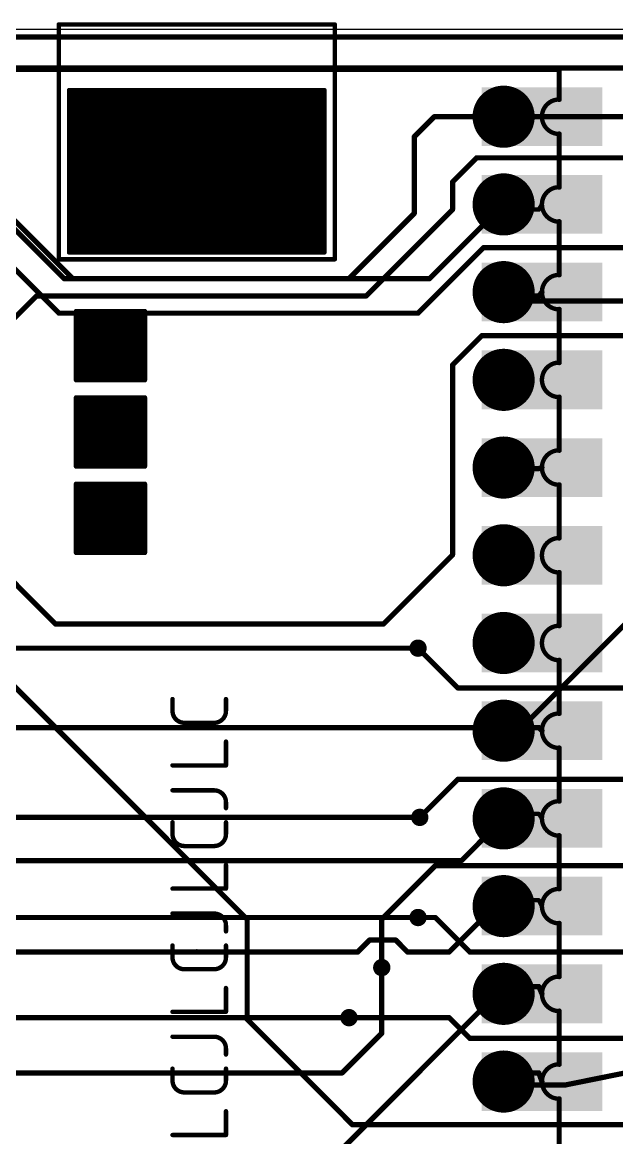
# Model space of a CAD drawing. Extents: x -3 to 125, y 0 to 62.
# Drawn here: x 16.54 to 33.76, y 30.12 to 62.42 of the extents above; entities that cross this region are included whole.
import ezdxf

# ---------------------------------------------------------------- set-up
doc = ezdxf.new("R2010")
doc.units = 0
for name, color, linetype in [('1', 12, 'CONTINUOUS'), ('16', 132, 'CONTINUOUS'), ('17', 122, 'CONTINUOUS'), ('18', 122, 'CONTINUOUS'), ('20', 31, 'CONTINUOUS'), ('21', 251, 'CONTINUOUS'), ('23', 53, 'CONTINUOUS'), ('25', 251, 'CONTINUOUS'), ('41', 12, 'CONTINUOUS')]:
    doc.layers.add(name, color=color, linetype=linetype)

# ---------------------------------------------------------------- blocks, each defined once
blk = doc.blocks.new('ROUNDP')
at = {"const_width": 0.5}
blk.add_lwpolyline([(0, -0.25, 1), (0, 0.25, 1), (0, -0.25)], format="xyb", dxfattribs=at)
blk = doc.blocks.new('RECT')
blk.add_solid([(-0.5, -0.5), (0.5, -0.5), (-0.5, 0.5), (0.5, 0.5)])
blk = doc.blocks.new('ROUNDV')
at = {"const_width": 0.5}
blk.add_lwpolyline([(0, -0.25, 1), (0, 0.25, 1), (0, -0.25)], format="xyb", dxfattribs=at)

msp = doc.modelspace()

# ---------------------------------------------------------------- linework, layer by layer
at = {"layer": '1'}
for points, const_width in [([(124, 62), (0, 62)], 0.1524), ([(27.8912, 59.1088), (28.4724, 59.69)], 0.1524), ([(28.4724, 59.69), (30.48, 59.69)], 0.1524), ([(30.48, 59.69), (31.59, 59.69)], 0.1524), ([(27.8912, 56.8912), (27.8912, 59.1088)], 0.1524), ([(14.3632, 58.3868), (17.75, 55)], 0.1524), ([(29.7, 58.5), (29, 57.8)], 0.1524), ([(74.5, 58.5), (29.7, 58.5)], 0.1524), ([(29, 57.8), (29, 57)], 0.1524), ([(30.5, 57), (30.48, 57.15)], 0.127), ([(31.5, 57), (31.59, 57.15)], 0.127), ([(26, 55), (27.8912, 56.8912)], 0.1524), ([(29, 57), (26.5, 54.5)], 0.1524), ([(30.5, 57), (31.5, 57)], 0.127), ([(17.75, 55), (26, 55)], 0.1524), ([(30.5, 54.5), (30.48, 54.61)], 0.1524), ([(31.5, 54.5), (31.59, 54.61)], 0.1524), ([(16.95, 54.5), (14.95, 52.5)], 0.1524), ([(26.5, 54.5), (16.95, 54.5)], 0.1524), ([(31.5, 54.5), (30.5, 54.5)], 0.1524), ([(29.85, 53.35), (29, 52.5)], 0.1524), ([(60.4, 53.35), (29.85, 53.35)], 0.1524), ([(29, 52.5), (29, 47)], 0.1524), ([(17.5, 45), (13, 49.5)], 0.1524), ([(30.5, 49.5), (30.48, 49.53)], 0.1524), ([(31.5, 49.5), (30.5, 49.5)], 0.1524), ([(31.5, 49.5), (31.59, 49.53)], 0.1524), ([(29, 47), (27, 45)], 0.1524), ([(23.05, 36.45), (13, 46.5)], 0.1524), ([(27, 45), (17.5, 45)], 0.1524), ([(29.15, 43.15), (28, 44.3)], 0.1524), ([(36.85, 43.15), (29.15, 43.15)], 0.1524), ([(30.5, 42), (30.48, 41.91)], 0.1524), ([(31.5, 42), (30.5, 42)], 0.1524), ([(31.5, 42), (31.59, 41.91)], 0.1524), ([(29.15, 40.5), (28.05, 39.4)], 0.1524), ([(34.25, 40.5), (29.15, 40.5)], 0.1524), ([(30.5, 39.5), (30.48, 39.37)], 0.127), ([(30.5, 39.5), (31.5, 39.5)], 0.127), ([(31.5, 39.5), (31.59, 39.37)], 0.127), ([(28.5, 38), (26.95, 36.45)], 0.1524), ([(112.65, 38), (28.5, 38)], 0.1524), ([(30.5, 37), (30.48, 36.83)], 0.127), ([(30.5, 37), (31.5, 37)], 0.127), ([(31.5, 37), (31.59, 36.83)], 0.127), ([(23.05, 33.55), (23.05, 36.45)], 0.1524), ([(26.95, 36.45), (26.95, 35.05)], 0.1524), ([(28.5, 36.5), (28, 36.5)], 0.1524), ([(29.5, 35.5), (28.5, 36.5)], 0.1524), ([(34.5, 35.5), (29.5, 35.5)], 0.1524), ([(30.5, 34.5), (30.48, 34.29)], 0.1524), ([(31.5, 34.5), (30.5, 34.5)], 0.1524), ([(31.5, 34.5), (31.59, 34.29)], 0.1524), ([(26.1, 30.5), (23.05, 33.55)], 0.1524), ([(28.9, 33.6), (26, 33.6)], 0.1524), ([(29.5, 33), (28.9, 33.6)], 0.1524), ([(35, 33), (29.5, 33)], 0.1524), ([(30.5, 32), (30.48, 31.75)], 0.1524), ([(30.5, 32), (31.5, 32)], 0.1524), ([(31.5, 32), (31.59, 31.75)], 0.1524), ([(34.5, 30.5), (26.1, 30.5)], 0.1524)]:
    msp.add_lwpolyline(points, dxfattribs=dict(at, const_width=const_width))
for points, const_width in [([(28.4724, 59.7281, 1), (28.4724, 59.6519)], 0.0762), ([(28.4994, 59.6631, 1), (28.4455, 59.7169)], 0.0762), ([(30.48, 59.7281, 1), (30.48, 59.6519)], 0.0762), ([(30.48, 59.6519, 1), (30.48, 59.7281)], 0.0762), ([(31.59, 59.6519, 1), (31.59, 59.7281)], 0.0762), ([(27.9293, 59.1088, 1), (27.8531, 59.1088)], 0.0762), ([(27.8643, 59.1357, 1), (27.9182, 59.0818)], 0.0762), ([(29.7, 58.5381, 1), (29.7, 58.4619)], 0.0762), ([(29.7269, 58.4731, 1), (29.6731, 58.5269)], 0.0762), ([(29.0381, 57.8, 1), (28.9619, 57.8)], 0.0762), ([(28.9731, 57.8269, 1), (29.0269, 57.7731)], 0.0762), ([(30.5115, 57.1542, 1), (30.4485, 57.1458)], 0.0635), ([(31.6172, 57.1337, 1), (31.5628, 57.1663)], 0.0635), ([(27.8531, 56.8912, 1), (27.9293, 56.8912)], 0.0762), ([(27.9182, 56.8643, 1), (27.8643, 56.9182)], 0.0762), ([(28.9619, 57, 1), (29.0381, 57)], 0.0762), ([(29.0269, 56.9731, 1), (28.9731, 57.0269)], 0.0762), ([(30.5, 57.0318, 1), (30.5, 56.9682)], 0.0635), ([(30.4685, 56.9958, 1), (30.5315, 57.0042)], 0.0635), ([(31.4728, 57.0163, 1), (31.5272, 56.9837)], 0.0635), ([(31.5, 56.9682, 1), (31.5, 57.0318)], 0.0635), ([(17.75, 55.0381, 1), (17.75, 54.9619)], 0.0762), ([(17.7231, 54.9731, 1), (17.7769, 55.0269)], 0.0762), ([(25.9731, 55.0269, 1), (26.0269, 54.9731)], 0.0762), ([(26, 54.9619, 1), (26, 55.0381)], 0.0762), ([(30.5175, 54.6168, 1), (30.4425, 54.6032)], 0.0762), ([(31.6195, 54.5859, 1), (31.5605, 54.6341)], 0.0762), ([(16.95, 54.5381, 1), (16.95, 54.4619)], 0.0762), ([(16.9769, 54.4731, 1), (16.9231, 54.5269)], 0.0762), ([(26.4731, 54.5269, 1), (26.5269, 54.4731)], 0.0762), ([(26.5, 54.4619, 1), (26.5, 54.5381)], 0.0762), ([(30.5, 54.5381, 1), (30.5, 54.4619)], 0.0762), ([(30.4625, 54.4932, 1), (30.5375, 54.5068)], 0.0762), ([(31.4705, 54.5241, 1), (31.5295, 54.4759)], 0.0762), ([(31.5, 54.4619, 1), (31.5, 54.5381)], 0.0762), ([(29.85, 53.3881, 1), (29.85, 53.3119)], 0.0762), ([(29.8769, 53.3231, 1), (29.8231, 53.3769)], 0.0762), ([(29.0381, 52.5, 1), (28.9619, 52.5)], 0.0762), ([(28.9731, 52.5269, 1), (29.0269, 52.4731)], 0.0762), ([(30.5117, 49.5511, 1), (30.4483, 49.5089)], 0.0762), ([(30.5, 49.5381, 1), (30.5, 49.4619)], 0.0762), ([(30.4683, 49.4789, 1), (30.5317, 49.5211)], 0.0762), ([(31.488, 49.5361, 1), (31.512, 49.4639)], 0.0762), ([(31.5, 49.4619, 1), (31.5, 49.5381)], 0.0762), ([(31.602, 49.4939, 1), (31.578, 49.5661)], 0.0762), ([(28.9619, 47, 1), (29.0381, 47)], 0.0762), ([(29.0269, 46.9731, 1), (28.9731, 47.0269)], 0.0762), ([(17.5, 45.0381, 1), (17.5, 44.9619)], 0.0762), ([(17.4731, 44.9731, 1), (17.5269, 45.0269)], 0.0762), ([(26.9731, 45.0269, 1), (27.0269, 44.9731)], 0.0762), ([(27, 44.9619, 1), (27, 45.0381)], 0.0762), ([(28.0269, 44.3269, 1), (27.9731, 44.2731)], 0.0762), ([(29.15, 43.1881, 1), (29.15, 43.1119)], 0.0762), ([(29.1231, 43.1231, 1), (29.1769, 43.1769)], 0.0762), ([(30.5, 42.0381, 1), (30.5, 41.9619)], 0.0762), ([(30.5372, 41.9917, 1), (30.4628, 42.0083)], 0.0762), ([(31.5269, 42.0269, 1), (31.4731, 41.9731)], 0.0762), ([(31.5, 41.9619, 1), (31.5, 42.0381)], 0.0762), ([(30.4428, 41.9183, 1), (30.5172, 41.9017)], 0.0762), ([(31.5631, 41.8831, 1), (31.6169, 41.9369)], 0.0762), ([(29.15, 40.5381, 1), (29.15, 40.4619)], 0.0762), ([(29.1769, 40.4731, 1), (29.1231, 40.5269)], 0.0762), ([(28.0231, 39.4269, 1), (28.0769, 39.3731)], 0.0762), ([(30.4486, 39.3748, 1), (30.5114, 39.3652)], 0.0635), ([(30.5, 39.5318, 1), (30.5, 39.4682)], 0.0635), ([(30.5314, 39.4952, 1), (30.4686, 39.5048)], 0.0635), ([(31.5261, 39.5181, 1), (31.4739, 39.4819)], 0.0635), ([(31.5, 39.4682, 1), (31.5, 39.5318)], 0.0635), ([(31.5639, 39.3519, 1), (31.6161, 39.3881)], 0.0635), ([(28.5, 38.0381, 1), (28.5, 37.9619)], 0.0762), ([(28.5269, 37.9731, 1), (28.4731, 38.0269)], 0.0762), ([(30.4485, 36.8337, 1), (30.5115, 36.8263)], 0.0635), ([(30.5, 37.0318, 1), (30.5, 36.9682)], 0.0635), ([(30.5315, 36.9963, 1), (30.4685, 37.0037)], 0.0635), ([(31.5281, 37.0149, 1), (31.4719, 36.9851)], 0.0635), ([(31.5, 36.9682, 1), (31.5, 37.0318)], 0.0635), ([(31.5619, 36.8151, 1), (31.6181, 36.8449)], 0.0635), ([(23.0881, 36.45, 1), (23.0119, 36.45)], 0.0762), ([(23.0231, 36.4231, 1), (23.0769, 36.4769)], 0.0762), ([(26.9881, 36.45, 1), (26.9119, 36.45)], 0.0762), ([(26.9231, 36.4769, 1), (26.9769, 36.4231)], 0.0762), ([(28, 36.5381, 1), (28, 36.4619)], 0.0762), ([(28.5269, 36.5269, 1), (28.4731, 36.4731)], 0.0762), ([(28.5, 36.4619, 1), (28.5, 36.5381)], 0.0762), ([(29.5, 35.5381, 1), (29.5, 35.4619)], 0.0762), ([(29.4731, 35.4731, 1), (29.5269, 35.5269)], 0.0762), ([(26.9119, 35.05, 1), (26.9881, 35.05)], 0.0762), ([(30.5, 34.5381, 1), (30.5, 34.4619)], 0.0762), ([(30.5379, 34.4964, 1), (30.4621, 34.5036)], 0.0762), ([(31.535, 34.515, 1), (31.465, 34.485)], 0.0762), ([(31.5, 34.4619, 1), (31.5, 34.5381)], 0.0762), ([(30.4421, 34.2936, 1), (30.5179, 34.2864)], 0.0762), ([(31.555, 34.275, 1), (31.625, 34.305)], 0.0762), ([(23.0769, 33.5769, 1), (23.0231, 33.5231)], 0.0762), ([(26, 33.6381, 1), (26, 33.5619)], 0.0762), ([(28.9269, 33.6269, 1), (28.8731, 33.5731)], 0.0762), ([(28.9, 33.5619, 1), (28.9, 33.6381)], 0.0762), ([(23.0119, 33.55, 1), (23.0881, 33.55)], 0.0762), ([(29.5, 33.0381, 1), (29.5, 32.9619)], 0.0762), ([(29.4731, 32.9731, 1), (29.5269, 33.0269)], 0.0762), ([(30.5, 32.0381, 1), (30.5, 31.9619)], 0.0762), ([(30.538, 31.997, 1), (30.462, 32.003)], 0.0762), ([(31.5358, 32.0129, 1), (31.4642, 31.9871)], 0.0762), ([(31.5, 31.9619, 1), (31.5, 32.0381)], 0.0762), ([(30.442, 31.753, 1), (30.518, 31.747)], 0.0762), ([(31.5542, 31.7371, 1), (31.6258, 31.7629)], 0.0762), ([(26.1, 30.5381, 1), (26.1, 30.4619)], 0.0762), ([(26.0731, 30.4731, 1), (26.1269, 30.5269)], 0.0762)]:
    msp.add_lwpolyline(points, format="xyb", dxfattribs=dict(at, const_width=const_width))
at = {"layer": '16', "const_width": 0.1524}
for points in [[(125, 62), (0, 62)], [(47.9, 61.1), (14.11, 61.1)], [(30.48, 59.69), (35.69, 59.69)], [(14.6162, 58.3838), (18, 55)], [(28.33, 55), (30.48, 57.15)], [(17.6, 54), (14.6, 57)], [(29.9, 55.9), (28, 54)], [(34.9, 55.9), (29.9, 55.9)], [(18, 55), (28.33, 55)], [(30.5273, 54.35), (30.48, 54.61)], [(35.65, 54.35), (30.5273, 54.35)], [(28, 54), (17.6, 54)], [(30.5, 41.5), (39.5, 50.5)], [(28, 44.3), (12.8, 44.3)], [(13, 42), (30, 42)], [(30, 42), (30.48, 41.91)], [(30.5, 41.5), (30.48, 41.91)], [(28.05, 39.4), (12.7692, 39.4)], [(29.26, 38.15), (30.48, 39.37)], [(7.53, 38.15), (29.26, 38.15)], [(28.9, 35.5), (30.355, 36.955)], [(30.355, 36.955), (30.48, 36.83)], [(28, 36.5), (13, 36.5)], [(26.25, 35.5), (26.6, 35.85)], [(26.6, 35.85), (27.35, 35.85)], [(27.35, 35.85), (27.7, 35.5)], [(8.75, 35.5), (26.25, 35.5)], [(27.7, 35.5), (28.9, 35.5)], [(26.95, 35.05), (26.95, 33.15)], [(30, 34), (30.48, 34.29)], [(13.8, 17.8), (30, 34)], [(26, 33.6), (13.4138, 33.6)], [(26.95, 33.15), (25.8, 32)], [(25.8, 32), (13, 32)], [(34.248, 32.05), (32.264, 31.65)], [(30.58, 31.65), (30.48, 31.75)], [(30.58, 31.65), (32.264, 31.65)]]:
    msp.add_lwpolyline(points, dxfattribs=at)
at = {"layer": '16', "const_width": 0.0762}
for points in [[(30.48, 59.7281, 1), (30.48, 59.6519)], [(30.5069, 57.1231, 1), (30.4531, 57.1769)], [(29.9, 55.9381, 1), (29.9, 55.8619)], [(29.9269, 55.8731, 1), (29.8731, 55.9269)], [(18, 55.0381, 1), (18, 54.9619)], [(17.9731, 54.9731, 1), (18.0269, 55.0269)], [(28.3031, 55.0269, 1), (28.3569, 54.9731)], [(28.33, 54.9619, 1), (28.33, 55.0381)], [(30.5175, 54.6168, 1), (30.4425, 54.6032)], [(30.5273, 54.3881, 1), (30.5273, 54.3119)], [(30.4898, 54.3432, 1), (30.5648, 54.3568)], [(17.6, 54.0381, 1), (17.6, 53.9619)], [(17.5731, 53.9731, 1), (17.6269, 54.0269)], [(27.9731, 54.0269, 1), (28.0269, 53.9731)], [(28, 53.9619, 1), (28, 54.0381)], [(28, 44.2619, 1), (28, 44.3381)], [(30.007, 42.0374, 1), (29.993, 41.9626)], [(30, 41.9619, 1), (30, 42.0381)], [(30.5181, 41.9119, 1), (30.4419, 41.9081)], [(30.473, 41.8726, 1), (30.487, 41.9474)], [(30.4619, 41.4981, 1), (30.5381, 41.5019)], [(30.4731, 41.5269, 1), (30.5269, 41.4731)], [(28.05, 39.3619, 1), (28.05, 39.4381)], [(30.5069, 39.3431, 1), (30.4531, 39.3969)], [(29.2331, 38.1769, 1), (29.2869, 38.1231)], [(29.26, 38.1119, 1), (29.26, 38.1881)], [(30.3819, 36.9819, 1), (30.3281, 36.9281)], [(30.3819, 36.9281, 1), (30.3281, 36.9819)], [(30.4531, 36.8031, 1), (30.5069, 36.8569)], [(28, 36.4619, 1), (28, 36.5381)], [(26.6, 35.8881, 1), (26.6, 35.8119)], [(26.6269, 35.8231, 1), (26.5731, 35.8769)], [(27.3769, 35.8769, 1), (27.3231, 35.8231)], [(27.35, 35.8119, 1), (27.35, 35.8881)], [(26.2231, 35.5269, 1), (26.2769, 35.4731)], [(26.25, 35.4619, 1), (26.25, 35.5381)], [(27.7, 35.5381, 1), (27.7, 35.4619)], [(27.6731, 35.4731, 1), (27.7269, 35.5269)], [(28.8731, 35.5269, 1), (28.9269, 35.4731)], [(28.9, 35.4619, 1), (28.9, 35.5381)], [(26.9881, 35.05, 1), (26.9119, 35.05)], [(30.4997, 34.2574, 1), (30.4603, 34.3226)], [(29.9803, 34.0326, 1), (30.0197, 33.9674)], [(30.0269, 33.9731, 1), (29.9731, 34.0269)], [(26, 33.5619, 1), (26, 33.6381)], [(26.9119, 33.15, 1), (26.9881, 33.15)], [(26.9769, 33.1231, 1), (26.9231, 33.1769)], [(25.7731, 32.0269, 1), (25.8269, 31.9731)], [(25.8, 31.9619, 1), (25.8, 32.0381)], [(30.5069, 31.7769, 1), (30.4531, 31.7231)], [(30.58, 31.6881, 1), (30.58, 31.6119)], [(30.5531, 31.6231, 1), (30.6069, 31.6769)], [(32.2565, 31.6873, 1), (32.2715, 31.6127)], [(32.264, 31.6119, 1), (32.264, 31.6881)]]:
    msp.add_lwpolyline(points, format="xyb", dxfattribs=at)
at = {"layer": '20'}
msp.add_line((124.46, 62.22), (0, 62.22), dxfattribs=at)
for centre, radius in [((18.865, 59.56), 0.9), ((24.315, 59.56), 0.9), ((19.165, 56.53), 0.75), ((24.015, 56.53), 0.75)]:
    msp.add_circle(centre, radius, dxfattribs=at)
at = {"layer": '21'}
for points, const_width in [([(17.59, 62.3918, 1), (17.59, 62.3283)], 0.0635), ([(17.6217, 62.36, 1), (17.5583, 62.36)], 0.0635), ([(25.6217, 62.36, 1), (25.5583, 62.36)], 0.0635), ([(25.59, 62.3283, 1), (25.59, 62.3918)], 0.0635), ([(32.1281, 61.06, 1), (32.0519, 61.06)], 0.0762), ([(32.09, 61.0219, 1), (32.09, 61.0981)], 0.0762), ([(32.09, 60.19, 1), (32.09, 59.19)], 0.127), ([(32.0519, 60.19, 1), (32.1281, 60.19)], 0.0762), ([(32.09, 60.1583, 1), (32.09, 60.2218)], 0.0635), ([(32.1281, 59.19, 1), (32.0519, 59.19)], 0.0762), ([(32.09, 59.1583, 1), (32.09, 59.2218)], 0.0635), ([(32.09, 57.65, 1), (32.09, 56.65)], 0.127), ([(32.0519, 57.65, 1), (32.1281, 57.65)], 0.0762), ([(32.09, 57.6183, 1), (32.09, 57.6818)], 0.0635), ([(32.1281, 56.65, 1), (32.0519, 56.65)], 0.0762), ([(32.09, 56.6183, 1), (32.09, 56.6818)], 0.0635), ([(17.59, 55.5918, 1), (17.59, 55.5282)], 0.0635), ([(17.5583, 55.56, 1), (17.6217, 55.56)], 0.0635), ([(25.5583, 55.56, 1), (25.6217, 55.56)], 0.0635), ([(25.59, 55.5282, 1), (25.59, 55.5918)], 0.0635), ([(32.09, 55.11, 1), (32.09, 54.11)], 0.127), ([(32.0519, 55.11, 1), (32.1281, 55.11)], 0.0762), ([(32.09, 55.0782, 1), (32.09, 55.1418)], 0.0635), ([(32.1281, 54.11, 1), (32.0519, 54.11)], 0.0762), ([(32.09, 54.0782, 1), (32.09, 54.1418)], 0.0635), ([(32.09, 52.57, 1), (32.09, 51.57)], 0.127), ([(32.0519, 52.57, 1), (32.1281, 52.57)], 0.0762), ([(32.09, 52.5382, 1), (32.09, 52.6018)], 0.0635), ([(32.1281, 51.57, 1), (32.0519, 51.57)], 0.0762), ([(32.09, 51.5382, 1), (32.09, 51.6018)], 0.0635), ([(32.09, 50.03, 1), (32.09, 49.03)], 0.127), ([(32.0519, 50.03, 1), (32.1281, 50.03)], 0.0762), ([(32.09, 49.9982, 1), (32.09, 50.0618)], 0.0635), ([(32.1281, 49.03, 1), (32.0519, 49.03)], 0.0762), ([(32.09, 48.9982, 1), (32.09, 49.0618)], 0.0635), ([(32.09, 47.49, 1), (32.09, 46.49)], 0.127), ([(32.0519, 47.49, 1), (32.1281, 47.49)], 0.0762), ([(32.09, 47.4582, 1), (32.09, 47.5218)], 0.0635), ([(32.1281, 46.49, 1), (32.0519, 46.49)], 0.0762), ([(32.09, 46.4582, 1), (32.09, 46.5218)], 0.0635), ([(32.09, 44.95, 1), (32.09, 43.95)], 0.127), ([(32.0519, 44.95, 1), (32.1281, 44.95)], 0.0762), ([(32.09, 44.9183, 1), (32.09, 44.9818)], 0.0635), ([(32.1281, 43.95, 1), (32.0519, 43.95)], 0.0762), ([(32.09, 43.9183, 1), (32.09, 43.9818)], 0.0635), ([(32.09, 42.41, 1), (32.09, 41.41)], 0.127), ([(32.0519, 42.41, 1), (32.1281, 42.41)], 0.0762), ([(32.09, 42.3783, 1), (32.09, 42.4418)], 0.0635), ([(32.1281, 41.41, 1), (32.0519, 41.41)], 0.0762), ([(32.09, 41.3783, 1), (32.09, 41.4418)], 0.0635), ([(32.09, 39.87, 1), (32.09, 38.87)], 0.127), ([(32.0519, 39.87, 1), (32.1281, 39.87)], 0.0762), ([(32.09, 39.8383, 1), (32.09, 39.9018)], 0.0635), ([(32.1281, 38.87, 1), (32.0519, 38.87)], 0.0762), ([(32.09, 38.8383, 1), (32.09, 38.9018)], 0.0635), ([(32.09, 37.33, 1), (32.09, 36.33)], 0.127), ([(32.0519, 37.33, 1), (32.1281, 37.33)], 0.0762), ([(32.09, 37.2982, 1), (32.09, 37.3618)], 0.0635), ([(32.1281, 36.33, 1), (32.0519, 36.33)], 0.0762), ([(32.09, 36.2982, 1), (32.09, 36.3618)], 0.0635), ([(32.09, 34.79, 1), (32.09, 33.79)], 0.127), ([(32.0519, 34.79, 1), (32.1281, 34.79)], 0.0762), ([(32.09, 34.7582, 1), (32.09, 34.8218)], 0.0635), ([(32.1281, 33.79, 1), (32.0519, 33.79)], 0.0762), ([(32.09, 33.7582, 1), (32.09, 33.8218)], 0.0635), ([(32.09, 32.25, 1), (32.09, 31.25)], 0.127), ([(32.09, 32.2182, 1), (32.09, 32.2818)], 0.0635), ([(32.0519, 32.25, 1), (32.1281, 32.25)], 0.0762), ([(32.1281, 31.25, 1), (32.0519, 31.25)], 0.0762), ([(32.09, 31.2183, 1), (32.09, 31.2817)], 0.0635)]:
    msp.add_lwpolyline(points, format="xyb", dxfattribs=dict(at, const_width=const_width))
for points, const_width in [([(17.59, 62.36), (25.59, 62.36)], 0.127), ([(17.59, 55.56), (17.59, 62.36)], 0.127), ([(25.59, 62.36), (25.59, 55.56)], 0.127), ([(11.09, 61.06), (32.09, 61.06)], 0.1524), ([(32.09, 60.19), (32.09, 61.06)], 0.1524), ([(32.09, 57.65), (32.09, 59.19)], 0.1524), ([(32.09, 55.11), (32.09, 56.65)], 0.1524), ([(25.59, 55.56), (17.59, 55.56)], 0.127), ([(32.09, 52.57), (32.09, 54.11)], 0.1524), ([(32.09, 50.03), (32.09, 51.57)], 0.1524), ([(32.09, 47.49), (32.09, 49.03)], 0.1524), ([(32.09, 44.95), (32.09, 46.49)], 0.1524), ([(32.09, 42.41), (32.09, 43.95)], 0.1524), ([(32.09, 39.87), (32.09, 41.41)], 0.1524), ([(32.09, 37.33), (32.09, 38.87)], 0.1524), ([(32.09, 34.79), (32.09, 36.33)], 0.1524), ([(32.09, 32.25), (32.09, 33.79)], 0.1524), ([(32.09, 29.71), (32.09, 31.25)], 0.1524)]:
    msp.add_lwpolyline(points, dxfattribs=dict(at, const_width=const_width))
at = {"layer": '23'}
msp.add_point((21.59, 35.56), dxfattribs=at)
at = {"layer": '25', "const_width": 0.127}
for points in [[(20.8871, 42.4824), (20.8871, 42.8267)], [(22.4365, 42.8267), (22.4365, 42.4824)], [(22.0922, 42.1381), (21.2314, 42.1381)], [(22.4365, 40.9058), (22.4365, 41.5944)], [(20.8871, 40.9058), (22.4365, 40.9058)], [(20.8871, 40.1833), (22.0922, 40.1833)], [(22.4365, 39.839), (22.4365, 39.6669)], [(20.8871, 38.9146), (20.8871, 39.259)], [(22.4365, 39.259), (22.4365, 38.9146)], [(22.0922, 38.5703), (21.2314, 38.5703)], [(22.4365, 37.338), (22.4365, 38.0266)], [(20.8871, 37.338), (22.4365, 37.338)], [(20.8871, 36.6155), (22.0922, 36.6155)], [(22.4365, 36.2712), (22.4365, 36.0991)], [(20.8871, 35.3469), (20.8871, 35.6912)], [(22.4365, 35.6912), (22.4365, 35.3469)], [(22.0922, 35.0025), (21.2314, 35.0025)], [(22.4365, 33.7702), (22.4365, 34.4588)], [(20.8871, 33.7702), (22.4365, 33.7702)], [(20.8871, 33.0478), (22.0922, 33.0478)], [(22.4365, 32.7034), (22.4365, 32.5313)], [(20.8871, 31.7791), (20.8871, 32.1234)], [(22.4365, 32.1234), (22.4365, 31.7791)], [(22.0922, 31.4348), (21.2314, 31.4348)], [(22.4365, 30.2024), (22.4365, 30.891)], [(20.8871, 30.2024), (22.4365, 30.2024)]]:
    msp.add_lwpolyline(points, dxfattribs=at)
at = {"layer": '25'}
for points, const_width in [([(20.9188, 42.8267, 1), (20.8554, 42.8267)], 0.0635), ([(22.4683, 42.8267, 1), (22.4048, 42.8267)], 0.0635), ([(20.8871, 42.4824, 0.4142), (21.2314, 42.1381)], 0.127), ([(20.9188, 42.4824, 1), (20.8554, 42.4824)], 0.0635), ([(20.8554, 42.4824, 1), (20.9188, 42.4824)], 0.0635), ([(22.0922, 42.1381, 0.4142), (22.4365, 42.4824)], 0.127), ([(22.4683, 42.4824, 1), (22.4048, 42.4824)], 0.0635), ([(22.4048, 42.4824, 1), (22.4683, 42.4824)], 0.0635), ([(21.2314, 42.1699, 1), (21.2314, 42.1064)], 0.0635), ([(21.2314, 42.1064, 1), (21.2314, 42.1699)], 0.0635), ([(22.0922, 42.1699, 1), (22.0922, 42.1064)], 0.0635), ([(22.0922, 42.1064, 1), (22.0922, 42.1699)], 0.0635), ([(22.4683, 41.5944, 1), (22.4048, 41.5944)], 0.0635), ([(20.8871, 40.9375, 1), (20.8871, 40.874)], 0.0635), ([(22.4048, 40.9058, 1), (22.4683, 40.9058)], 0.0635), ([(22.4365, 40.874, 1), (22.4365, 40.9375)], 0.0635), ([(20.8871, 40.2151, 1), (20.8871, 40.1516)], 0.0635), ([(22.0922, 40.2151, 1), (22.0922, 40.1516)], 0.0635), ([(22.4365, 39.839, 0.4142), (22.0922, 40.1833)], 0.127), ([(22.0922, 40.1516, 1), (22.0922, 40.2151)], 0.0635), ([(22.4683, 39.839, 1), (22.4048, 39.839)], 0.0635), ([(22.4048, 39.839, 1), (22.4682, 39.839)], 0.0635), ([(22.4048, 39.6669, 1), (22.4683, 39.6669)], 0.0635), ([(20.9188, 39.259, 1), (20.8554, 39.259)], 0.0635), ([(22.4683, 39.259, 1), (22.4048, 39.259)], 0.0635), ([(20.8871, 38.9146, 0.4142), (21.2314, 38.5703)], 0.127), ([(20.9188, 38.9146, 1), (20.8554, 38.9146)], 0.0635), ([(20.8554, 38.9146, 1), (20.9188, 38.9146)], 0.0635), ([(22.0922, 38.5703, 0.4142), (22.4365, 38.9146)], 0.127), ([(22.4683, 38.9146, 1), (22.4048, 38.9146)], 0.0635), ([(22.4048, 38.9146, 1), (22.4683, 38.9146)], 0.0635), ([(21.2314, 38.6021, 1), (21.2314, 38.5386)], 0.0635), ([(21.2314, 38.5386, 1), (21.2314, 38.6021)], 0.0635), ([(22.0922, 38.6021, 1), (22.0922, 38.5386)], 0.0635), ([(22.0922, 38.5386, 1), (22.0922, 38.6021)], 0.0635), ([(22.4683, 38.0266, 1), (22.4048, 38.0266)], 0.0635), ([(20.8871, 37.3697, 1), (20.8871, 37.3062)], 0.0635), ([(22.4048, 37.338, 1), (22.4683, 37.338)], 0.0635), ([(22.4365, 37.3062, 1), (22.4365, 37.3697)], 0.0635), ([(20.8871, 36.6473, 1), (20.8871, 36.5838)], 0.0635), ([(22.0922, 36.6473, 1), (22.0922, 36.5838)], 0.0635), ([(22.4365, 36.2712, 0.4142), (22.0922, 36.6155)], 0.127), ([(22.0922, 36.5838, 1), (22.0922, 36.6473)], 0.0635), ([(22.4683, 36.2712, 1), (22.4048, 36.2712)], 0.0635), ([(22.4048, 36.2712, 1), (22.4682, 36.2712)], 0.0635), ([(22.4048, 36.0991, 1), (22.4683, 36.0991)], 0.0635), ([(20.9188, 35.6912, 1), (20.8554, 35.6912)], 0.0635), ([(22.4683, 35.6912, 1), (22.4048, 35.6912)], 0.0635), ([(20.8871, 35.3469, 0.4142), (21.2314, 35.0025)], 0.127), ([(20.9188, 35.3469, 1), (20.8554, 35.3469)], 0.0635), ([(20.8554, 35.3469, 1), (20.9188, 35.3469)], 0.0635), ([(22.0922, 35.0025, 0.4142), (22.4365, 35.3469)], 0.127), ([(22.4683, 35.3469, 1), (22.4048, 35.3469)], 0.0635), ([(22.4048, 35.3469, 1), (22.4683, 35.3469)], 0.0635), ([(21.2314, 35.0343, 1), (21.2314, 34.9708)], 0.0635), ([(21.2314, 34.9708, 1), (21.2314, 35.0343)], 0.0635), ([(22.0922, 35.0343, 1), (22.0922, 34.9708)], 0.0635), ([(22.0922, 34.9708, 1), (22.0922, 35.0343)], 0.0635), ([(22.4683, 34.4588, 1), (22.4048, 34.4588)], 0.0635), ([(20.8871, 33.802, 1), (20.8871, 33.7385)], 0.0635), ([(22.4048, 33.7702, 1), (22.4683, 33.7702)], 0.0635), ([(22.4365, 33.7385, 1), (22.4365, 33.802)], 0.0635), ([(20.8871, 33.0795, 1), (20.8871, 33.016)], 0.0635), ([(22.4365, 32.7034, 0.4142), (22.0922, 33.0478)], 0.127), ([(22.0922, 33.0795, 1), (22.0922, 33.016)], 0.0635), ([(22.0922, 33.016, 1), (22.0922, 33.0795)], 0.0635), ([(22.4683, 32.7034, 1), (22.4048, 32.7034)], 0.0635), ([(22.4048, 32.7034, 1), (22.4682, 32.7034)], 0.0635), ([(22.4048, 32.5313, 1), (22.4683, 32.5313)], 0.0635), ([(20.9188, 32.1234, 1), (20.8554, 32.1234)], 0.0635), ([(22.4683, 32.1234, 1), (22.4048, 32.1234)], 0.0635), ([(20.8871, 31.7791, 0.4142), (21.2314, 31.4348)], 0.127), ([(20.9188, 31.7791, 1), (20.8554, 31.7791)], 0.0635), ([(20.8554, 31.7791, 1), (20.9188, 31.7791)], 0.0635), ([(22.0922, 31.4348, 0.4142), (22.4365, 31.7791)], 0.127), ([(22.4683, 31.7791, 1), (22.4048, 31.7791)], 0.0635), ([(22.4048, 31.7791, 1), (22.4683, 31.7791)], 0.0635), ([(21.2314, 31.4665, 1), (21.2314, 31.403)], 0.0635), ([(21.2314, 31.403, 1), (21.2314, 31.4665)], 0.0635), ([(22.0922, 31.4665, 1), (22.0922, 31.403)], 0.0635), ([(22.0922, 31.403, 1), (22.0922, 31.4665)], 0.0635), ([(22.4683, 30.891, 1), (22.4048, 30.891)], 0.0635), ([(20.8871, 30.2342, 1), (20.8871, 30.1707)], 0.0635), ([(22.4048, 30.2024, 1), (22.4683, 30.2024)], 0.0635), ([(22.4365, 30.1707, 1), (22.4365, 30.2342)], 0.0635)]:
    msp.add_lwpolyline(points, format="xyb", dxfattribs=dict(at, const_width=const_width))
at = {"layer": '41', "const_width": 0.0635}
for points in [[(17.89, 60.4918, 1), (17.89, 60.4282)], [(17.89, 60.4838, 1), (17.89, 60.4203)], [(17.9217, 60.46, 1), (17.8583, 60.46)], [(25.3218, 60.46, 1), (25.2583, 60.46)], [(25.29, 60.4282, 1), (25.29, 60.4918)], [(25.29, 60.4203, 1), (25.29, 60.4838)], [(17.89, 60.3568, 1), (17.89, 60.2933)], [(17.89, 60.2298, 1), (17.89, 60.1662)], [(17.89, 60.1028, 1), (17.89, 60.0393)], [(25.29, 60.2933, 1), (25.29, 60.3568)], [(25.29, 60.1662, 1), (25.29, 60.2298)], [(25.29, 60.0393, 1), (25.29, 60.1028)], [(17.89, 59.9758, 1), (17.89, 59.9123)], [(17.89, 59.8488, 1), (17.89, 59.7852)], [(17.89, 59.7218, 1), (17.89, 59.6583)], [(25.29, 59.9123, 1), (25.29, 59.9758)], [(25.29, 59.7852, 1), (25.29, 59.8488)], [(25.29, 59.6583, 1), (25.29, 59.7218)], [(17.89, 59.5948, 1), (17.89, 59.5313)], [(17.89, 59.4678, 1), (17.89, 59.4042)], [(25.29, 59.5313, 1), (25.29, 59.5948)], [(25.29, 59.4042, 1), (25.29, 59.4678)], [(17.89, 59.3408, 1), (17.89, 59.2773)], [(17.89, 59.2138, 1), (17.89, 59.1502)], [(17.89, 59.0868, 1), (17.89, 59.0232)], [(25.29, 59.2773, 1), (25.29, 59.3408)], [(25.29, 59.1502, 1), (25.29, 59.2138)], [(25.29, 59.0232, 1), (25.29, 59.0868)], [(17.89, 58.9598, 1), (17.89, 58.8963)], [(17.89, 58.8328, 1), (17.89, 58.7692)], [(25.29, 58.8963, 1), (25.29, 58.9598)], [(25.29, 58.7692, 1), (25.29, 58.8328)], [(17.89, 58.7058, 1), (17.89, 58.6422)], [(17.89, 58.5788, 1), (17.89, 58.5153)], [(17.89, 58.4518, 1), (17.89, 58.3882)], [(25.29, 58.6422, 1), (25.29, 58.7058)], [(25.29, 58.5153, 1), (25.29, 58.5788)], [(25.29, 58.3882, 1), (25.29, 58.4518)], [(17.89, 58.3248, 1), (17.89, 58.2612)], [(17.89, 58.1978, 1), (17.89, 58.1343)], [(25.29, 58.2612, 1), (25.29, 58.3248)], [(25.29, 58.1343, 1), (25.29, 58.1978)], [(17.89, 58.0708, 1), (17.89, 58.0072)], [(17.89, 57.9438, 1), (17.89, 57.8803)], [(17.89, 57.8168, 1), (17.89, 57.7533)], [(25.29, 58.0072, 1), (25.29, 58.0708)], [(25.29, 57.8803, 1), (25.29, 57.9438)], [(25.29, 57.7533, 1), (25.29, 57.8168)], [(17.89, 57.6898, 1), (17.89, 57.6262)], [(17.89, 57.5628, 1), (17.89, 57.4993)], [(25.29, 57.6262, 1), (25.29, 57.6898)], [(25.29, 57.4993, 1), (25.29, 57.5628)], [(17.89, 57.4358, 1), (17.89, 57.3723)], [(17.89, 57.3088, 1), (17.89, 57.2452)], [(17.89, 57.1818, 1), (17.89, 57.1183)], [(25.29, 57.3723, 1), (25.29, 57.4358)], [(25.29, 57.2452, 1), (25.29, 57.3088)], [(25.29, 57.1183, 1), (25.29, 57.1818)], [(17.89, 57.0548, 1), (17.89, 56.9913)], [(17.89, 56.9278, 1), (17.89, 56.8642)], [(25.29, 56.9913, 1), (25.29, 57.0548)], [(25.29, 56.8642, 1), (25.29, 56.9278)], [(17.89, 56.8008, 1), (17.89, 56.7373)], [(17.89, 56.6738, 1), (17.89, 56.6103)], [(17.89, 56.5468, 1), (17.89, 56.4832)], [(25.29, 56.7373, 1), (25.29, 56.8008)], [(25.29, 56.6103, 1), (25.29, 56.6738)], [(25.29, 56.4832, 1), (25.29, 56.5468)], [(17.89, 56.4198, 1), (17.89, 56.3563)], [(17.89, 56.2928, 1), (17.89, 56.2293)], [(25.29, 56.3563, 1), (25.29, 56.4198)], [(25.29, 56.2293, 1), (25.29, 56.2928)], [(17.89, 56.1658, 1), (17.89, 56.1022)], [(17.89, 56.0388, 1), (17.89, 55.9753)], [(17.89, 55.9118, 1), (17.89, 55.8483)], [(25.29, 56.1022, 1), (25.29, 56.1658)], [(25.29, 55.9753, 1), (25.29, 56.0388)], [(25.29, 55.8483, 1), (25.29, 55.9118)], [(17.89, 55.7918, 1), (17.89, 55.7283)], [(17.8583, 55.76, 1), (17.9217, 55.76)], [(25.2583, 55.76, 1), (25.3218, 55.76)], [(25.29, 55.7283, 1), (25.29, 55.7918)], [(18.09, 54.0918, 1), (18.09, 54.0282)], [(18.09, 54.0068, 1), (18.09, 53.9432)], [(18.1217, 54.06, 1), (18.0583, 54.06)], [(20.1217, 54.06, 1), (20.0583, 54.06)], [(20.09, 54.0282, 1), (20.09, 54.0918)], [(20.09, 53.9432, 1), (20.09, 54.0068)], [(18.09, 53.8798, 1), (18.09, 53.8163)], [(18.09, 53.7528, 1), (18.09, 53.6893)], [(18.09, 53.6258, 1), (18.09, 53.5622)], [(20.09, 53.8163, 1), (20.09, 53.8798)], [(20.09, 53.6893, 1), (20.09, 53.7528)], [(20.09, 53.5622, 1), (20.09, 53.6258)], [(18.09, 53.4988, 1), (18.09, 53.4353)], [(18.09, 53.3718, 1), (18.09, 53.3083)], [(20.09, 53.4353, 1), (20.09, 53.4988)], [(20.09, 53.3083, 1), (20.09, 53.3718)], [(18.09, 53.2448, 1), (18.09, 53.1812)], [(18.09, 53.1178, 1), (18.09, 53.0543)], [(18.09, 52.9908, 1), (18.09, 52.9273)], [(20.09, 53.1812, 1), (20.09, 53.2448)], [(20.09, 53.0543, 1), (20.09, 53.1178)], [(20.09, 52.9273, 1), (20.09, 52.9908)], [(18.09, 52.8638, 1), (18.09, 52.8002)], [(18.09, 52.7368, 1), (18.09, 52.6733)], [(20.09, 52.8002, 1), (20.09, 52.8638)], [(20.09, 52.6733, 1), (20.09, 52.7368)], [(18.09, 52.6098, 1), (18.09, 52.5463)], [(18.09, 52.4828, 1), (18.09, 52.4192)], [(18.09, 52.3558, 1), (18.09, 52.2923)], [(20.09, 52.5463, 1), (20.09, 52.6098)], [(20.09, 52.4192, 1), (20.09, 52.4828)], [(20.09, 52.2923, 1), (20.09, 52.3558)], [(18.09, 52.2288, 1), (18.09, 52.1653)], [(18.09, 52.1018, 1), (18.09, 52.0382)], [(18.09, 52.0918, 1), (18.09, 52.0282)], [(18.0583, 52.06, 1), (18.1217, 52.06)], [(20.0583, 52.06, 1), (20.1217, 52.06)], [(20.09, 52.1653, 1), (20.09, 52.2288)], [(20.09, 52.0382, 1), (20.09, 52.1018)], [(20.09, 52.0282, 1), (20.09, 52.0918)], [(18.09, 51.5918, 1), (18.09, 51.5282)], [(18.09, 51.4668, 1), (18.09, 51.4032)], [(18.09, 51.3398, 1), (18.09, 51.2762)], [(18.1217, 51.56, 1), (18.0583, 51.56)], [(20.1217, 51.56, 1), (20.0583, 51.56)], [(20.09, 51.5282, 1), (20.09, 51.5918)], [(20.09, 51.4032, 1), (20.09, 51.4668)], [(20.09, 51.2762, 1), (20.09, 51.3398)], [(18.09, 51.2128, 1), (18.09, 51.1493)], [(18.09, 51.0858, 1), (18.09, 51.0222)], [(20.09, 51.1493, 1), (20.09, 51.2128)], [(20.09, 51.0222, 1), (20.09, 51.0858)], [(18.09, 50.9588, 1), (18.09, 50.8952)], [(18.09, 50.8318, 1), (18.09, 50.7683)], [(18.09, 50.7048, 1), (18.09, 50.6412)], [(20.09, 50.8952, 1), (20.09, 50.9588)], [(20.09, 50.7683, 1), (20.09, 50.8318)], [(20.09, 50.6412, 1), (20.09, 50.7048)], [(18.09, 50.5778, 1), (18.09, 50.5142)], [(18.09, 50.4508, 1), (18.09, 50.3873)], [(20.09, 50.5142, 1), (20.09, 50.5778)], [(20.09, 50.3873, 1), (20.09, 50.4508)], [(18.09, 50.3238, 1), (18.09, 50.2602)], [(18.09, 50.1968, 1), (18.09, 50.1332)], [(18.09, 50.0698, 1), (18.09, 50.0063)], [(20.09, 50.2602, 1), (20.09, 50.3238)], [(20.09, 50.1332, 1), (20.09, 50.1968)], [(20.09, 50.0063, 1), (20.09, 50.0698)], [(18.09, 49.9428, 1), (18.09, 49.8792)], [(18.09, 49.8158, 1), (18.09, 49.7522)], [(20.09, 49.8792, 1), (20.09, 49.9428)], [(20.09, 49.7522, 1), (20.09, 49.8158)], [(18.09, 49.6888, 1), (18.09, 49.6253)], [(18.09, 49.5918, 1), (18.09, 49.5282)], [(18.0583, 49.56, 1), (18.1217, 49.56)], [(20.0583, 49.56, 1), (20.1217, 49.56)], [(20.09, 49.6253, 1), (20.09, 49.6888)], [(20.09, 49.5282, 1), (20.09, 49.5918)], [(18.09, 49.0918, 1), (18.09, 49.0282)], [(18.1217, 49.06, 1), (18.0583, 49.06)], [(20.1217, 49.06, 1), (20.0583, 49.06)], [(20.09, 49.0282, 1), (20.09, 49.0918)], [(18.09, 49.0538, 1), (18.09, 48.9903)], [(18.09, 48.9268, 1), (18.09, 48.8633)], [(18.09, 48.7998, 1), (18.09, 48.7362)], [(20.09, 48.9903, 1), (20.09, 49.0538)], [(20.09, 48.8633, 1), (20.09, 48.9268)], [(20.09, 48.7362, 1), (20.09, 48.7998)], [(18.09, 48.6728, 1), (18.09, 48.6093)], [(18.09, 48.5458, 1), (18.09, 48.4823)], [(18.09, 48.4188, 1), (18.09, 48.3552)], [(20.09, 48.6093, 1), (20.09, 48.6728)], [(20.09, 48.4823, 1), (20.09, 48.5458)], [(20.09, 48.3552, 1), (20.09, 48.4188)], [(18.09, 48.2918, 1), (18.09, 48.2283)], [(18.09, 48.1648, 1), (18.09, 48.1013)], [(20.09, 48.2283, 1), (20.09, 48.2918)], [(20.09, 48.1013, 1), (20.09, 48.1648)], [(18.09, 48.0378, 1), (18.09, 47.9742)], [(18.09, 47.9108, 1), (18.09, 47.8473)], [(18.09, 47.7838, 1), (18.09, 47.7203)], [(20.09, 47.9742, 1), (20.09, 48.0378)], [(20.09, 47.8473, 1), (20.09, 47.9108)], [(20.09, 47.7203, 1), (20.09, 47.7838)], [(18.09, 47.6568, 1), (18.09, 47.5932)], [(18.09, 47.5298, 1), (18.09, 47.4663)], [(20.09, 47.5932, 1), (20.09, 47.6568)], [(20.09, 47.4663, 1), (20.09, 47.5298)], [(18.09, 47.4028, 1), (18.09, 47.3392)], [(18.09, 47.2758, 1), (18.09, 47.2122)], [(18.09, 47.1488, 1), (18.09, 47.0853)], [(20.09, 47.3392, 1), (20.09, 47.4028)], [(20.09, 47.2122, 1), (20.09, 47.2758)], [(20.09, 47.0853, 1), (20.09, 47.1488)], [(18.09, 47.0918, 1), (18.09, 47.0282)], [(18.0583, 47.06, 1), (18.1217, 47.06)], [(20.0583, 47.06, 1), (20.1217, 47.06)], [(20.09, 47.0282, 1), (20.09, 47.0918)]]:
    msp.add_lwpolyline(points, format="xyb", dxfattribs=at)
at = {"layer": '41', "const_width": 0.127}
for points in [[(17.89, 60.46), (25.29, 60.46)], [(17.89, 55.76), (17.89, 60.46)], [(17.89, 60.452), (25.29, 60.452)], [(25.29, 60.46), (25.29, 55.76)], [(17.89, 60.325), (25.29, 60.325)], [(17.89, 60.198), (25.29, 60.198)], [(17.89, 60.071), (25.29, 60.071)], [(17.89, 59.944), (25.29, 59.944)], [(17.89, 59.817), (25.29, 59.817)], [(17.89, 59.69), (25.29, 59.69)], [(17.89, 59.563), (25.29, 59.563)], [(17.89, 59.436), (25.29, 59.436)], [(17.89, 59.309), (25.29, 59.309)], [(17.89, 59.182), (25.29, 59.182)], [(17.89, 59.055), (25.29, 59.055)], [(17.89, 58.928), (25.29, 58.928)], [(17.89, 58.801), (25.29, 58.801)], [(17.89, 58.674), (25.29, 58.674)], [(17.89, 58.547), (25.29, 58.547)], [(17.89, 58.42), (25.29, 58.42)], [(17.89, 58.293), (25.29, 58.293)], [(17.89, 58.166), (25.29, 58.166)], [(17.89, 58.039), (25.29, 58.039)], [(17.89, 57.912), (25.29, 57.912)], [(17.89, 57.785), (25.29, 57.785)], [(17.89, 57.658), (25.29, 57.658)], [(17.89, 57.531), (25.29, 57.531)], [(17.89, 57.404), (25.29, 57.404)], [(17.89, 57.277), (25.29, 57.277)], [(17.89, 57.15), (25.29, 57.15)], [(17.89, 57.023), (25.29, 57.023)], [(17.89, 56.896), (25.29, 56.896)], [(17.89, 56.769), (25.29, 56.769)], [(17.89, 56.642), (25.29, 56.642)], [(17.89, 56.515), (25.29, 56.515)], [(17.89, 56.388), (25.29, 56.388)], [(17.89, 56.261), (25.29, 56.261)], [(17.89, 56.134), (25.29, 56.134)], [(17.89, 56.007), (25.29, 56.007)], [(17.89, 55.88), (25.29, 55.88)], [(25.29, 55.76), (17.89, 55.76)], [(18.09, 54.06), (20.09, 54.06)], [(18.09, 52.06), (18.09, 54.06)], [(18.09, 53.975), (20.09, 53.975)], [(20.09, 54.06), (20.09, 52.06)], [(18.09, 53.848), (20.09, 53.848)], [(18.09, 53.721), (20.09, 53.721)], [(18.09, 53.594), (20.09, 53.594)], [(18.09, 53.467), (20.09, 53.467)], [(18.09, 53.34), (20.09, 53.34)], [(18.09, 53.213), (20.09, 53.213)], [(18.09, 53.086), (20.09, 53.086)], [(18.09, 52.959), (20.09, 52.959)], [(18.09, 52.832), (20.09, 52.832)], [(18.09, 52.705), (20.09, 52.705)], [(18.09, 52.578), (20.09, 52.578)], [(18.09, 52.451), (20.09, 52.451)], [(18.09, 52.324), (20.09, 52.324)], [(18.09, 52.197), (20.09, 52.197)], [(18.09, 52.07), (20.09, 52.07)], [(20.09, 52.06), (18.09, 52.06)], [(18.09, 51.56), (20.09, 51.56)], [(18.09, 49.56), (18.09, 51.56)], [(18.09, 51.435), (20.09, 51.435)], [(18.09, 51.308), (20.09, 51.308)], [(20.09, 51.56), (20.09, 49.56)], [(18.09, 51.181), (20.09, 51.181)], [(18.09, 51.054), (20.09, 51.054)], [(18.09, 50.927), (20.09, 50.927)], [(18.09, 50.8), (20.09, 50.8)], [(18.09, 50.673), (20.09, 50.673)], [(18.09, 50.546), (20.09, 50.546)], [(18.09, 50.419), (20.09, 50.419)], [(18.09, 50.292), (20.09, 50.292)], [(18.09, 50.165), (20.09, 50.165)], [(18.09, 50.038), (20.09, 50.038)], [(18.09, 49.911), (20.09, 49.911)], [(18.09, 49.784), (20.09, 49.784)], [(18.09, 49.657), (20.09, 49.657)], [(20.09, 49.56), (18.09, 49.56)], [(18.09, 49.06), (20.09, 49.06)], [(18.09, 47.06), (18.09, 49.06)], [(20.09, 49.06), (20.09, 47.06)], [(18.09, 49.022), (20.09, 49.022)], [(18.09, 48.895), (20.09, 48.895)], [(18.09, 48.768), (20.09, 48.768)], [(18.09, 48.641), (20.09, 48.641)], [(18.09, 48.514), (20.09, 48.514)], [(18.09, 48.387), (20.09, 48.387)], [(18.09, 48.26), (20.09, 48.26)], [(18.09, 48.133), (20.09, 48.133)], [(18.09, 48.006), (20.09, 48.006)], [(18.09, 47.879), (20.09, 47.879)], [(18.09, 47.752), (20.09, 47.752)], [(18.09, 47.625), (20.09, 47.625)], [(18.09, 47.498), (20.09, 47.498)], [(18.09, 47.371), (20.09, 47.371)], [(18.09, 47.244), (20.09, 47.244)], [(18.09, 47.117), (20.09, 47.117)], [(20.09, 47.06), (18.09, 47.06)]]:
    msp.add_lwpolyline(points, dxfattribs=at)

# ---------------------------------------------------------------- block references
at = {"layer": '1', "xscale": 3.5, "yscale": 1.7, "rotation": 180}
for p in [(31.59, 59.69), (31.59, 57.15), (31.59, 54.61), (31.59, 52.07), (31.59, 49.53), (31.59, 46.99), (31.59, 44.45), (31.59, 41.91), (31.59, 39.37), (31.59, 36.83), (31.59, 34.29), (31.59, 31.75)]:
    msp.add_blockref('RECT', p, dxfattribs=at)
at = {"layer": '17', "xscale": 1.8, "yscale": 1.8}
for p in [(30.48, 59.69), (30.48, 59.69), (30.48, 57.15), (30.48, 57.15), (30.48, 54.61), (30.48, 54.61), (30.48, 52.07), (30.48, 52.07), (30.48, 49.53), (30.48, 49.53), (30.48, 46.99), (30.48, 46.99), (30.48, 44.45), (30.48, 44.45), (30.48, 41.91), (30.48, 41.91), (30.48, 39.37), (30.48, 39.37), (30.48, 36.83), (30.48, 36.83), (30.48, 34.29), (30.48, 34.29), (30.48, 31.75), (30.48, 31.75)]:
    msp.add_blockref('ROUNDP', p, dxfattribs=at)
at = {"layer": '18', "xscale": 0.5024, "yscale": 0.5024}
for p in [(28, 44.3), (28, 44.3), (28.05, 39.4), (28.05, 39.4), (28, 36.5), (28, 36.5), (26.95, 35.05), (26.95, 35.05), (26, 33.6), (26, 33.6)]:
    msp.add_blockref('ROUNDV', p, dxfattribs=at)

doc.saveas('drawing.dxf')
